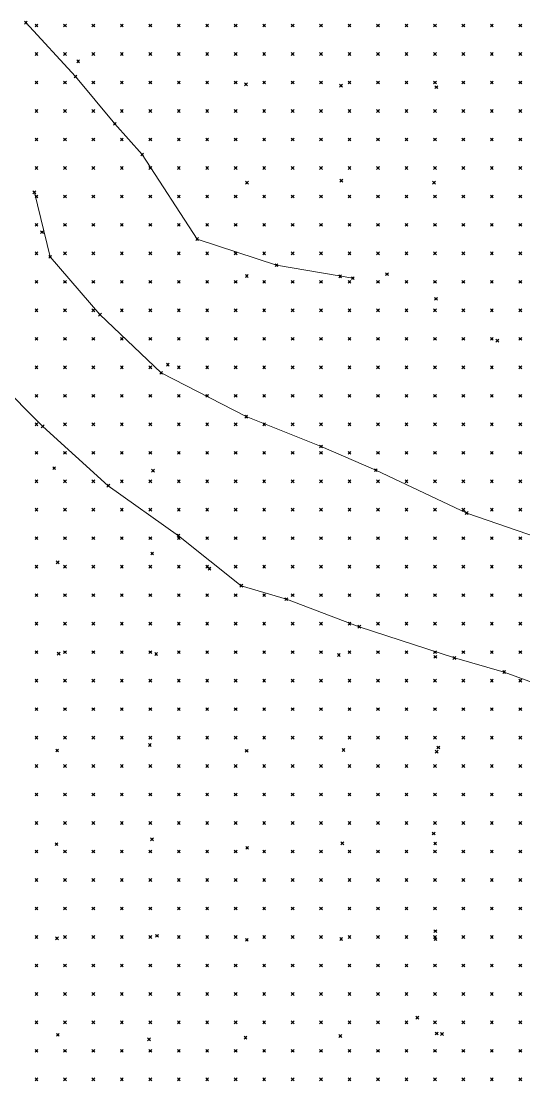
# Model space of a CAD drawing. Header units: metres. Extents: x 441556 to 446409, y 432338 to 461058.
# Drawn here: x 444858.8 to 444911.7, y 440885.4 to 440997 of the extents above; entities that cross this region are included whole.
import ezdxf

# ---------------------------------------------------------------- set-up
doc = ezdxf.new("R2010")
doc.units = ezdxf.units.M
doc.header["$MEASUREMENT"] = 0
doc.header["$PDMODE"] = 35
doc.header["$PDSIZE"] = 0.15
for name, color, linetype, lineweight in [('DTM-BRE-RevN_GRP_TALUZ JOS', 2, 'Continuous', 0), ('DTM-BRE-RevN_GRP_TALUZ SUS', 2, 'Continuous', 0), ('DTM-NOK-RevN_LIDAR_co_lidar', 91, 'Continuous', 0), ('DTM-NOK-RevN_RTK', 32, 'Continuous', 0)]:
    doc.layers.add(name, color=color, linetype=linetype, lineweight=lineweight)

msp = doc.modelspace()

# ---------------------------------------------------------------- linework, layer by layer
at = {"layer": 'DTM-BRE-RevN_GRP_TALUZ JOS'}
for p, q in [((444860.156, 440978.988, 359.864), (444861.812, 440972.201, 362.196)), ((444861.812, 440972.201, 362.196), (444867.063, 440966.115, 365.29)), ((444867.063, 440966.115, 365.29), (444873.514, 440959.991, 368.353)), ((444873.514, 440959.991, 368.353), (444882.474, 440955.371, 371.284)), ((444882.474, 440955.371, 371.284), (444890.363, 440952.23, 373.536)), ((444890.363, 440952.23, 373.536), (444896.132, 440949.739, 373.961)), ((444896.132, 440949.739, 373.961), (444905.71, 440945.215, 378.303)), ((444905.71, 440945.215, 378.303), (444913.187, 440942.658, 379.152))]:
    msp.add_line(p, q, dxfattribs=at)
at = {"layer": 'DTM-BRE-RevN_GRP_TALUZ SUS'}
for p, q in [((444859.255, 440996.864, 364.32), (444864.484, 440991.194, 367.443)), ((444864.484, 440991.194, 367.443), (444868.628, 440986.209, 369.644)), ((444868.628, 440986.209, 369.644), (444871.506, 440982.983, 371.664)), ((444871.506, 440982.983, 371.664), (444877.308, 440974.071, 375.755)), ((444877.308, 440974.071, 375.755), (444885.67, 440971.325, 378.733)), ((444885.67, 440971.325, 378.733), (444893.716, 440969.957, 381.349)), ((444852.936, 440962.496, 374.412), (444861.037, 440954.342, 376.936)), ((444861.037, 440954.342, 376.936), (444867.947, 440948.1, 378.634)), ((444867.947, 440948.1, 378.634), (444875.335, 440942.836, 380.431)), ((444875.335, 440942.836, 380.431), (444881.961, 440937.57, 382.65)), ((444881.961, 440937.57, 382.65), (444886.714, 440936.148, 383.422)), ((444886.714, 440936.148, 383.422), (444894.393, 440933.249, 385.282)), ((444894.393, 440933.249, 385.282), (444904.417, 440929.961, 387.393)), ((444904.417, 440929.961, 387.393), (444909.667, 440928.477, 388.328)), ((444909.667, 440928.477, 388.328), (444919.659, 440924.781, 390.597))]:
    msp.add_line(p, q, dxfattribs=at)
at = {"layer": 'DTM-NOK-RevN_LIDAR_co_lidar'}
for p in [(444860.374, 440996.557, 364.556), (444863.373, 440996.557, 365.744), (444866.373, 440996.557, 367.219), (444869.372, 440996.557, 368.244), (444872.371, 440996.557, 368.729), (444875.371, 440996.557, 369.652), (444878.37, 440996.557, 370.345), (444881.369, 440996.557, 371.323), (444884.369, 440996.557, 371.935), (444887.368, 440996.557, 372.725), (444890.367, 440996.557, 373.929), (444893.367, 440996.557, 374.955), (444896.366, 440996.557, 375.829), (444899.365, 440996.557, 376.744), (444902.365, 440996.557, 377.575), (444905.364, 440996.557, 378.299), (444908.363, 440996.557, 378.937), (444911.363, 440996.557, 379.542), (444860.374, 440993.558, 364.742), (444863.373, 440993.558, 366.369), (444864.776, 440992.785, 367.735), (444866.373, 440993.558, 367.592), (444869.372, 440993.558, 368.488), (444872.371, 440993.558, 369.039), (444875.371, 440993.558, 370.047), (444878.37, 440993.558, 371.088), (444881.369, 440993.558, 371.785), (444884.369, 440993.558, 372.118), (444887.368, 440993.558, 374.17), (444890.367, 440993.558, 374.933), (444893.367, 440993.558, 375.662), (444896.366, 440993.558, 376.535), (444899.365, 440993.558, 377.439), (444902.365, 440993.558, 378.242), (444905.364, 440993.558, 378.968), (444908.363, 440993.558, 379.624), (444911.363, 440993.558, 380.239), (444860.374, 440990.558, 364.721), (444863.373, 440990.558, 366.41), (444866.373, 440990.558, 367.638), (444869.372, 440990.558, 369.006), (444872.371, 440990.558, 369.57), (444875.371, 440990.558, 370.56), (444878.37, 440990.558, 371.666), (444881.369, 440990.558, 372.66), (444884.369, 440990.558, 373.427), (444887.368, 440990.558, 375.092), (444890.367, 440990.558, 375.765), (444893.367, 440990.558, 376.47), (444896.366, 440990.558, 377.33), (444899.365, 440990.558, 378.148), (444902.365, 440990.558, 378.908), (444905.364, 440990.558, 379.6), (444908.363, 440990.558, 380.25), (444911.363, 440990.558, 380.892), (444860.374, 440987.559, 363.43), (444863.373, 440987.559, 365.641), (444866.373, 440987.559, 367.887), (444869.372, 440987.559, 369.661), (444872.371, 440987.559, 370.654), (444875.371, 440987.559, 371.32), (444878.37, 440987.559, 372.309), (444881.369, 440987.559, 373.51), (444884.369, 440987.559, 374.094), (444887.368, 440987.559, 376.02), (444890.367, 440987.559, 376.628), (444893.367, 440987.559, 377.263), (444896.366, 440987.559, 378.079), (444899.365, 440987.559, 378.848), (444902.365, 440987.559, 379.554), (444905.364, 440987.559, 380.199), (444908.363, 440987.559, 380.843), (444911.363, 440987.559, 381.484), (444860.374, 440984.56, 361.285), (444863.373, 440984.56, 364.192), (444866.373, 440984.56, 367.547), (444869.372, 440984.56, 369.881), (444872.371, 440984.56, 371.654), (444875.371, 440984.56, 372.101), (444878.37, 440984.56, 373.013), (444881.369, 440984.56, 374.865), (444884.369, 440984.56, 375.702), (444887.368, 440984.56, 376.878), (444890.367, 440984.56, 377.388), (444893.367, 440984.56, 378.065), (444896.366, 440984.56, 378.833), (444899.365, 440984.56, 379.596), (444902.365, 440984.56, 380.19), (444905.364, 440984.56, 380.7), (444908.363, 440984.56, 381.299), (444911.363, 440984.56, 381.984), (444860.374, 440981.56, 360.383), (444863.373, 440981.56, 363.165), (444866.373, 440981.56, 366.813), (444869.372, 440981.56, 370.321), (444872.371, 440981.56, 372.366), (444875.371, 440981.56, 373.291), (444878.37, 440981.56, 374.606), (444881.369, 440981.56, 376.235), (444884.369, 440981.56, 377.005), (444887.368, 440981.56, 377.512), (444890.367, 440981.56, 378.188), (444893.367, 440981.56, 378.896), (444896.366, 440981.56, 379.585), (444899.365, 440981.56, 380.227), (444902.365, 440981.56, 380.617), (444905.364, 440981.56, 381.011), (444908.363, 440981.56, 381.728), (444911.363, 440981.56, 382.581), (444860.374, 440978.561, 361.16), (444863.373, 440978.561, 362.975), (444866.373, 440978.561, 365.934), (444869.372, 440978.561, 369.411), (444872.371, 440978.561, 372.157), (444875.371, 440978.561, 373.882), (444878.37, 440978.561, 376.024), (444881.369, 440978.561, 376.811), (444884.369, 440978.561, 377.316), (444887.368, 440978.561, 378.08), (444890.367, 440978.561, 378.87), (444893.367, 440978.561, 379.581), (444896.366, 440978.561, 380.218), (444899.365, 440978.561, 380.658), (444902.365, 440978.561, 380.648), (444905.364, 440978.561, 381.024), (444908.363, 440978.561, 382.119), (444911.363, 440978.561, 383.237), (444860.374, 440975.562, 362.246), (444860.966, 440974.8, 361.388), (444863.373, 440975.562, 363.109), (444866.373, 440975.562, 365.574), (444869.372, 440975.562, 368.705), (444872.371, 440975.562, 371.975), (444875.371, 440975.562, 374.191), (444878.37, 440975.562, 376.21), (444881.369, 440975.562, 377.099), (444884.369, 440975.562, 377.781), (444887.368, 440975.562, 378.567), (444890.367, 440975.562, 379.384), (444893.367, 440975.562, 380.15), (444896.366, 440975.562, 380.724), (444899.365, 440975.562, 380.819), (444902.365, 440975.562, 380.29), (444905.364, 440975.562, 380.709), (444908.363, 440975.562, 382.253), (444911.363, 440975.562, 383.707), (444860.374, 440972.562, 363.377), (444863.373, 440972.562, 363.51), (444866.373, 440972.562, 366.007), (444869.372, 440972.562, 369.502), (444872.371, 440972.562, 371.961), (444875.371, 440972.562, 374.34), (444878.37, 440972.562, 375.842), (444881.369, 440972.562, 377.407), (444884.369, 440972.562, 378.237), (444887.368, 440972.562, 378.995), (444890.367, 440972.562, 379.915), (444893.367, 440972.562, 380.698), (444896.366, 440972.562, 381.119), (444899.365, 440972.562, 380.519), (444902.365, 440972.562, 379.757), (444905.364, 440972.562, 380.461), (444908.363, 440972.562, 382.324), (444911.363, 440972.562, 384.048), (444897.318, 440970.369, 381.69), (444860.374, 440969.563, 365.441), (444863.373, 440969.563, 364.689), (444866.373, 440969.563, 365.974), (444869.372, 440969.563, 368.731), (444872.371, 440969.563, 370.785), (444875.371, 440969.563, 373.057), (444878.37, 440969.563, 375.189), (444881.369, 440969.563, 377.016), (444884.369, 440969.563, 378.223), (444887.368, 440969.563, 379.021), (444890.367, 440969.563, 379.986), (444893.367, 440969.563, 380.902), (444896.366, 440969.563, 380.999), (444899.365, 440969.563, 379.797), (444902.365, 440969.563, 379.374), (444905.364, 440969.563, 380.553), (444908.363, 440969.563, 382.422), (444911.363, 440969.563, 384.315), (444860.374, 440966.564, 368.275), (444863.373, 440966.564, 366.828), (444866.373, 440966.564, 365.881), (444869.372, 440966.564, 367.513), (444872.371, 440966.564, 369.763), (444875.371, 440966.564, 371.746), (444878.37, 440966.564, 373.94), (444881.369, 440966.564, 375.72), (444884.369, 440966.564, 377.327), (444887.368, 440966.564, 378.175), (444890.367, 440966.564, 379.222), (444893.367, 440966.564, 380.249), (444896.366, 440966.564, 379.889), (444899.365, 440966.564, 378.914), (444902.365, 440966.564, 379.229), (444905.364, 440966.564, 380.63), (444908.363, 440966.564, 382.358), (444911.363, 440966.564, 384.465), (444860.374, 440963.564, 371.162), (444863.373, 440963.564, 369.252), (444866.373, 440963.564, 367.193), (444869.372, 440963.564, 367.198), (444872.371, 440963.564, 368.562), (444875.371, 440963.564, 370.261), (444878.37, 440963.564, 372.068), (444881.369, 440963.564, 374.134), (444884.369, 440963.564, 375.938), (444887.368, 440963.564, 376.872), (444890.367, 440963.564, 377.997), (444893.367, 440963.564, 378.694), (444896.366, 440963.564, 378.333), (444899.365, 440963.564, 378.181), (444902.365, 440963.564, 379.242), (444905.364, 440963.564, 380.72), (444908.363, 440963.564, 382.51), (444911.363, 440963.564, 384.596), (444860.374, 440960.565, 373.418), (444863.373, 440960.565, 371.506), (444866.373, 440960.565, 369.931), (444869.372, 440960.565, 369.257), (444872.371, 440960.565, 368.585), (444874.212, 440960.849, 368.224), (444875.371, 440960.565, 369.217), (444878.37, 440960.565, 371.484), (444881.369, 440960.565, 372.397), (444884.369, 440960.565, 373.908), (444887.368, 440960.565, 375.347), (444890.367, 440960.565, 376.531), (444893.367, 440960.565, 377.226), (444896.366, 440960.565, 377.229), (444899.365, 440960.565, 377.939), (444902.365, 440960.565, 379.281), (444905.364, 440960.565, 380.763), (444908.363, 440960.565, 382.153), (444911.363, 440960.565, 384.105), (444860.374, 440957.566, 375.018), (444863.373, 440957.566, 373.568), (444866.373, 440957.566, 372.354), (444869.372, 440957.566, 371.723), (444872.371, 440957.566, 370.968), (444875.371, 440957.566, 370.23), (444878.37, 440957.566, 370.211), (444881.369, 440957.566, 370.971), (444884.369, 440957.566, 372.076), (444887.368, 440957.566, 373.943), (444890.367, 440957.566, 375.503), (444893.367, 440957.566, 376.255), (444896.366, 440957.566, 376.707), (444899.365, 440957.566, 377.708), (444902.365, 440957.566, 378.918), (444905.364, 440957.566, 380.226), (444908.363, 440957.566, 381.609), (444911.363, 440957.566, 383.139), (444860.374, 440954.566, 376.439), (444863.373, 440954.566, 375.706), (444866.373, 440954.566, 374.802), (444869.372, 440954.566, 374.008), (444872.371, 440954.566, 373.695), (444875.371, 440954.566, 372.996), (444878.37, 440954.566, 372.459), (444881.369, 440954.566, 371.951), (444884.369, 440954.566, 371.604), (444887.368, 440954.566, 372.958), (444890.367, 440954.566, 374.74), (444893.367, 440954.566, 375.398), (444896.366, 440954.566, 376.338), (444899.365, 440954.566, 377.417), (444902.365, 440954.566, 378.435), (444905.364, 440954.566, 379.32), (444908.363, 440954.566, 380.247), (444911.363, 440954.566, 381.614), (444860.374, 440951.567, 377.423), (444863.373, 440951.567, 377.502), (444866.373, 440951.567, 377.08), (444869.372, 440951.567, 376.601), (444872.371, 440951.567, 375.803), (444875.371, 440951.567, 375.326), (444878.37, 440951.567, 375.266), (444881.369, 440951.567, 374.762), (444884.369, 440951.567, 373.782), (444887.368, 440951.567, 372.972), (444890.367, 440951.567, 373.501), (444893.367, 440951.567, 373.785), (444896.366, 440951.567, 375.658), (444899.365, 440951.567, 376.726), (444902.365, 440951.567, 377.457), (444905.364, 440951.567, 378.29), (444908.363, 440951.567, 379.174), (444911.363, 440951.567, 380.246), (444860.374, 440948.568, 377.818), (444863.373, 440948.568, 378.216), (444866.373, 440948.568, 378.441), (444869.372, 440948.568, 378.341), (444872.371, 440948.568, 377.936), (444875.371, 440948.568, 377.445), (444878.37, 440948.568, 377.292), (444881.369, 440948.568, 376.699), (444884.369, 440948.568, 375.885), (444887.368, 440948.568, 374.841), (444890.367, 440948.568, 375.064), (444893.367, 440948.568, 374.903), (444896.366, 440948.568, 374.868), (444899.365, 440948.568, 375.935), (444902.365, 440948.568, 377.025), (444905.364, 440948.568, 377.954), (444908.363, 440948.568, 378.786), (444911.363, 440948.568, 379.684), (444860.374, 440945.568, 378.082), (444863.373, 440945.568, 378.5), (444866.373, 440945.568, 378.85), (444869.372, 440945.568, 378.993), (444872.371, 440945.568, 378.943), (444875.371, 440945.568, 379.078), (444878.37, 440945.568, 378.81), (444881.369, 440945.568, 378.379), (444884.369, 440945.568, 377.892), (444887.368, 440945.568, 377.863), (444890.367, 440945.568, 377.788), (444893.367, 440945.568, 377.438), (444896.366, 440945.568, 377.242), (444899.365, 440945.568, 377.7), (444902.365, 440945.568, 378.1), (444905.364, 440945.568, 378.33), (444908.363, 440945.568, 378.735), (444911.363, 440945.568, 379.473), (444860.374, 440942.569, 378.463), (444863.373, 440942.569, 378.826), (444866.373, 440942.569, 379.204), (444869.372, 440942.569, 379.56), (444872.371, 440942.569, 380.099), (444875.371, 440942.569, 380.414), (444878.37, 440942.569, 380.419), (444881.369, 440942.569, 380.377), (444884.369, 440942.569, 380.13), (444887.368, 440942.569, 379.806), (444890.367, 440942.569, 379.519), (444893.367, 440942.569, 379.364), (444896.366, 440942.569, 379.237), (444899.365, 440942.569, 379.219), (444902.365, 440942.569, 379.329), (444905.364, 440942.569, 379.245), (444908.363, 440942.569, 379.209), (444911.363, 440942.569, 379.357), (444860.374, 440939.57, 378.545), (444863.373, 440939.57, 378.951), (444866.373, 440939.57, 379.33), (444869.372, 440939.57, 379.784), (444872.371, 440939.57, 381.047), (444875.371, 440939.57, 381.477), (444878.37, 440939.57, 381.647), (444878.616, 440939.362, 381.933), (444881.369, 440939.57, 381.758), (444884.369, 440939.57, 381.618), (444887.368, 440939.57, 381.799), (444890.367, 440939.57, 381.702), (444893.367, 440939.57, 381.496), (444896.366, 440939.57, 381.194), (444899.365, 440939.57, 381.026), (444902.365, 440939.57, 381.058), (444905.364, 440939.57, 381.018), (444908.363, 440939.57, 381.181), (444911.363, 440939.57, 381.264), (444860.374, 440936.57, 378.545), (444863.373, 440936.57, 378.956), (444866.373, 440936.57, 379.408), (444869.372, 440936.57, 380.046), (444872.371, 440936.57, 381.655), (444875.371, 440936.57, 381.827), (444878.37, 440936.57, 381.998), (444881.369, 440936.57, 382.318), (444884.369, 440936.57, 382.808), (444887.368, 440936.57, 383.254), (444890.367, 440936.57, 383.499), (444893.367, 440936.57, 383.631), (444896.366, 440936.57, 383.49), (444899.365, 440936.57, 383.225), (444902.365, 440936.57, 383.049), (444905.364, 440936.57, 382.885), (444908.363, 440936.57, 382.867), (444911.363, 440936.57, 382.937), (444860.374, 440933.571, 378.619), (444863.373, 440933.571, 379.057), (444866.373, 440933.571, 379.485), (444869.372, 440933.571, 380.081), (444872.371, 440933.571, 381.687), (444875.371, 440933.571, 381.882), (444878.37, 440933.571, 382.048), (444881.369, 440933.571, 382.492), (444884.369, 440933.571, 383.131), (444887.368, 440933.571, 383.713), (444890.367, 440933.571, 384.263), (444893.367, 440933.571, 384.751), (444896.366, 440933.571, 385.082), (444899.365, 440933.571, 385.396), (444902.365, 440933.571, 385.432), (444905.364, 440933.571, 385.3), (444908.363, 440933.571, 385.146), (444911.363, 440933.571, 384.898), (444860.374, 440930.572, 378.604), (444863.373, 440930.572, 379.048), (444866.373, 440930.572, 379.504), (444869.372, 440930.572, 380.118), (444872.371, 440930.572, 381.521), (444875.371, 440930.572, 381.99), (444878.37, 440930.572, 382.189), (444881.369, 440930.572, 382.66), (444884.369, 440930.572, 383.189), (444887.368, 440930.572, 383.841), (444890.367, 440930.572, 384.392), (444893.367, 440930.572, 384.977), (444896.366, 440930.572, 385.558), (444899.365, 440930.572, 386.095), (444902.365, 440930.572, 386.654), (444905.364, 440930.572, 387.081), (444908.363, 440930.572, 387.238), (444911.363, 440930.572, 387.181), (444860.374, 440927.572, 378.587), (444863.373, 440927.572, 379.028), (444866.373, 440927.572, 379.44), (444869.372, 440927.572, 380.074), (444872.371, 440927.572, 381.581), (444875.371, 440927.572, 382.084), (444878.37, 440927.572, 382.303), (444881.369, 440927.572, 382.733), (444884.369, 440927.572, 383.297), (444887.368, 440927.572, 383.903), (444890.367, 440927.572, 384.511), (444893.367, 440927.572, 385.063), (444896.366, 440927.572, 385.631), (444899.365, 440927.572, 386.224), (444902.365, 440927.572, 387.089), (444905.364, 440927.572, 387.669), (444908.363, 440927.572, 388.073), (444911.363, 440927.572, 388.485), (444860.374, 440924.573, 378.634), (444863.373, 440924.573, 379.047), (444866.373, 440924.573, 379.406), (444869.372, 440924.573, 380.032), (444872.371, 440924.573, 381.521), (444875.371, 440924.573, 382.093), (444878.37, 440924.573, 382.3), (444881.369, 440924.573, 382.759), (444884.369, 440924.573, 383.355), (444887.368, 440924.573, 383.919), (444890.367, 440924.573, 384.537), (444893.367, 440924.573, 385.097), (444896.366, 440924.573, 385.617), (444899.365, 440924.573, 386.222), (444902.365, 440924.573, 387.27), (444905.364, 440924.573, 387.899), (444908.363, 440924.573, 388.303), (444911.363, 440924.573, 388.813), (444860.374, 440921.574, 378.709), (444863.373, 440921.574, 379.087), (444866.373, 440921.574, 379.416), (444869.372, 440921.574, 380.123), (444872.371, 440921.574, 381.679), (444875.371, 440921.574, 382.089), (444878.37, 440921.574, 382.301), (444881.369, 440921.574, 382.755), (444884.369, 440921.574, 383.295), (444887.368, 440921.574, 383.888), (444890.367, 440921.574, 384.48), (444893.367, 440921.574, 385.083), (444896.366, 440921.574, 385.602), (444899.365, 440921.574, 386.174), (444902.365, 440921.574, 387.307), (444905.364, 440921.574, 387.977), (444908.363, 440921.574, 388.364), (444911.363, 440921.574, 388.865), (444860.374, 440918.574, 378.696), (444863.373, 440918.574, 379.111), (444866.373, 440918.574, 379.436), (444869.372, 440918.574, 380.148), (444872.371, 440918.574, 381.711), (444875.371, 440918.574, 382.077), (444878.37, 440918.574, 382.274), (444881.369, 440918.574, 382.678), (444884.369, 440918.574, 383.219), (444887.368, 440918.574, 383.854), (444890.367, 440918.574, 384.487), (444893.367, 440918.574, 385.072), (444896.366, 440918.574, 385.517), (444899.365, 440918.574, 386.028), (444902.365, 440918.574, 387.238), (444905.364, 440918.574, 387.927), (444908.363, 440918.574, 388.327), (444911.363, 440918.574, 388.856), (444860.374, 440915.575, 378.686), (444863.373, 440915.575, 379.104), (444866.373, 440915.575, 379.464), (444869.372, 440915.575, 380.07), (444872.371, 440915.575, 381.481), (444875.371, 440915.575, 382.06), (444878.37, 440915.575, 382.233), (444881.369, 440915.575, 382.641), (444884.369, 440915.575, 383.206), (444887.368, 440915.575, 383.826), (444890.367, 440915.575, 384.457), (444893.367, 440915.575, 385.006), (444896.366, 440915.575, 385.41), (444899.365, 440915.575, 385.954), (444902.365, 440915.575, 387.168), (444905.364, 440915.575, 387.85), (444908.363, 440915.575, 388.25), (444911.363, 440915.575, 388.781), (444860.374, 440912.575, 378.747), (444863.373, 440912.575, 379.122), (444866.373, 440912.575, 379.47), (444869.372, 440912.575, 380.004), (444872.371, 440912.575, 381.386), (444875.371, 440912.575, 382.105), (444878.37, 440912.575, 382.245), (444881.369, 440912.575, 382.666), (444884.369, 440912.575, 383.212), (444887.368, 440912.575, 383.796), (444890.367, 440912.575, 384.37), (444893.367, 440912.575, 384.916), (444896.366, 440912.575, 385.333), (444899.365, 440912.575, 385.968), (444902.365, 440912.575, 387.105), (444905.364, 440912.575, 387.753), (444908.363, 440912.575, 388.143), (444911.363, 440912.575, 388.669), (444860.374, 440909.576, 378.762), (444863.373, 440909.576, 379.154), (444866.373, 440909.576, 379.465), (444869.372, 440909.576, 380.021), (444872.371, 440909.576, 381.52), (444875.371, 440909.576, 382.207), (444878.37, 440909.576, 382.309), (444881.369, 440909.576, 382.674), (444884.369, 440909.576, 383.198), (444887.368, 440909.576, 383.764), (444890.367, 440909.576, 384.314), (444893.367, 440909.576, 384.872), (444896.366, 440909.576, 385.285), (444899.365, 440909.576, 385.84), (444902.365, 440909.576, 386.97), (444905.364, 440909.576, 387.65), (444908.363, 440909.576, 388.046), (444911.363, 440909.576, 388.568), (444860.374, 440906.577, 378.739), (444863.373, 440906.577, 379.159), (444866.373, 440906.577, 379.476), (444869.372, 440906.577, 380.077), (444872.371, 440906.577, 381.709), (444875.371, 440906.577, 382.29), (444878.37, 440906.577, 382.364), (444881.369, 440906.577, 382.66), (444884.369, 440906.577, 383.151), (444887.368, 440906.577, 383.71), (444890.367, 440906.577, 384.253), (444893.367, 440906.577, 384.796), (444896.366, 440906.577, 385.181), (444899.365, 440906.577, 385.681), (444902.365, 440906.577, 386.834), (444905.364, 440906.577, 387.558), (444908.363, 440906.577, 387.97), (444911.363, 440906.577, 388.477), (444860.374, 440903.577, 378.752), (444863.373, 440903.577, 379.164), (444866.373, 440903.577, 379.517), (444869.372, 440903.577, 380.146), (444872.371, 440903.577, 381.753), (444875.371, 440903.577, 382.29), (444878.37, 440903.577, 382.335), (444881.369, 440903.577, 382.607), (444884.369, 440903.577, 383.068), (444887.368, 440903.577, 383.626), (444890.367, 440903.577, 384.165), (444893.367, 440903.577, 384.659), (444896.366, 440903.577, 384.976), (444899.365, 440903.577, 385.619), (444902.365, 440903.577, 386.76), (444905.364, 440903.577, 387.446), (444908.363, 440903.577, 387.857), (444911.363, 440903.577, 388.355), (444860.374, 440900.578, 378.722), (444863.373, 440900.578, 379.138), (444866.373, 440900.578, 379.549), (444869.372, 440900.578, 380.155), (444872.371, 440900.578, 381.431), (444875.371, 440900.578, 382.177), (444878.37, 440900.578, 382.239), (444881.369, 440900.578, 382.53), (444884.369, 440900.578, 383), (444887.368, 440900.578, 383.528), (444890.367, 440900.578, 384.074), (444893.367, 440900.578, 384.57), (444896.366, 440900.578, 384.831), (444899.365, 440900.578, 385.487), (444902.365, 440900.578, 386.655), (444905.364, 440900.578, 387.337), (444908.363, 440900.578, 387.744), (444911.363, 440900.578, 388.242), (444860.374, 440897.579, 378.694), (444863.373, 440897.579, 379.094), (444866.373, 440897.579, 379.396), (444869.372, 440897.579, 379.786), (444872.371, 440897.579, 380.946), (444875.371, 440897.579, 382.044), (444878.37, 440897.579, 382.168), (444881.369, 440897.579, 382.46), (444884.369, 440897.579, 382.928), (444887.368, 440897.579, 383.436), (444890.367, 440897.579, 383.98), (444893.367, 440897.579, 384.485), (444896.366, 440897.579, 384.696), (444899.365, 440897.579, 385.439), (444902.365, 440897.579, 386.601), (444905.364, 440897.579, 387.245), (444908.363, 440897.579, 387.645), (444911.363, 440897.579, 388.13), (444860.374, 440894.579, 378.647), (444863.373, 440894.579, 379.051), (444866.373, 440894.579, 379.349), (444869.372, 440894.579, 379.687), (444872.371, 440894.579, 380.709), (444875.371, 440894.579, 381.955), (444878.37, 440894.579, 382.13), (444881.369, 440894.579, 382.389), (444884.369, 440894.579, 382.808), (444887.368, 440894.579, 383.354), (444890.367, 440894.579, 383.891), (444893.367, 440894.579, 384.381), (444896.366, 440894.579, 384.625), (444899.365, 440894.579, 385.303), (444902.365, 440894.579, 386.462), (444905.364, 440894.579, 387.137), (444908.363, 440894.579, 387.529), (444911.363, 440894.579, 388.008), (444860.374, 440891.58, 378.685), (444863.373, 440891.58, 379.062), (444866.373, 440891.58, 379.308), (444869.372, 440891.58, 379.592), (444872.371, 440891.58, 380.534), (444875.371, 440891.58, 381.924), (444878.37, 440891.58, 382.046), (444881.369, 440891.58, 382.316), (444884.369, 440891.58, 382.722), (444887.368, 440891.58, 383.281), (444890.367, 440891.58, 383.824), (444893.367, 440891.58, 384.285), (444896.366, 440891.58, 384.563), (444899.365, 440891.58, 385.27), (444902.365, 440891.58, 386.406), (444905.364, 440891.58, 387.065), (444908.363, 440891.58, 387.439), (444911.363, 440891.58, 387.898), (444860.374, 440888.581, 378.658), (444863.373, 440888.581, 379.068), (444866.373, 440888.581, 379.335), (444869.372, 440888.581, 379.641), (444872.371, 440888.581, 380.691), (444875.371, 440888.581, 381.977), (444878.37, 440888.581, 382.081), (444881.369, 440888.581, 382.321), (444884.369, 440888.581, 382.759), (444887.368, 440888.581, 383.259), (444890.367, 440888.581, 383.78), (444893.367, 440888.581, 384.252), (444896.366, 440888.581, 384.552), (444899.365, 440888.581, 385.149), (444902.365, 440888.581, 386.318), (444905.364, 440888.581, 387.01), (444908.363, 440888.581, 387.373), (444911.363, 440888.581, 387.786), (444860.374, 440885.581, 378.633), (444863.373, 440885.581, 379.015), (444866.373, 440885.581, 379.321), (444869.372, 440885.581, 379.661), (444872.371, 440885.581, 380.446), (444875.371, 440885.581, 381.769), (444878.37, 440885.581, 382.049), (444881.369, 440885.581, 382.281), (444884.369, 440885.581, 382.714), (444887.368, 440885.581, 383.213), (444890.367, 440885.581, 383.747), (444893.367, 440885.581, 384.26), (444896.366, 440885.581, 384.54), (444899.365, 440885.581, 385.161), (444902.365, 440885.581, 386.318), (444905.364, 440885.581, 386.96), (444908.363, 440885.581, 387.302), (444911.363, 440885.581, 387.708)]:
    msp.add_point(p, dxfattribs=at)
at = {"layer": 'DTM-NOK-RevN_RTK'}
for p in [(444859.255, 440996.864, 364.32), (444864.484, 440991.194, 367.443), (444882.448, 440990.374, 372.77), (444892.47, 440990.226, 376.461), (444902.522, 440990.065, 379.22), (444868.628, 440986.209, 369.644), (444871.506, 440982.983, 371.664), (444882.553, 440980.004, 376.984), (444892.5, 440980.224, 379.22), (444902.273, 440980.015, 380.916), (444860.156, 440978.988, 359.864), (444877.308, 440974.071, 375.755), (444861.812, 440972.201, 362.196), (444885.67, 440971.325, 378.733), (444882.54, 440970.185, 378.211), (444892.376, 440970.149, 380.999), (444893.716, 440969.957, 381.349), (444902.476, 440967.783, 379.093), (444867.063, 440966.115, 365.29), (444908.948, 440963.379, 383.266), (444873.514, 440959.991, 368.353), (444882.474, 440955.371, 371.284), (444861.037, 440954.342, 376.936), (444890.363, 440952.23, 373.536), (444862.244, 440949.942, 378.039), (444872.661, 440949.673, 377.432), (444896.132, 440949.739, 373.961), (444867.947, 440948.1, 378.634), (444905.71, 440945.215, 378.303), (444875.335, 440942.836, 380.431), (444872.566, 440940.956, 380.386), (444862.607, 440940.021, 378.924), (444881.961, 440937.57, 382.65), (444886.714, 440936.148, 383.422), (444894.393, 440933.249, 385.282), (444862.711, 440930.42, 379.243), (444872.983, 440930.368, 382.21), (444892.242, 440930.28, 384.898), (444902.403, 440930.076, 387.117), (444904.417, 440929.961, 387.393), (444909.667, 440928.477, 388.328), (444862.549, 440920.214, 379.252), (444872.323, 440920.785, 382.024), (444882.517, 440920.185, 383.136), (444892.736, 440920.276, 385.184), (444902.553, 440920.086, 387.737), (444902.723, 440920.533, 387.79), (444902.229, 440911.467, 387.436), (444862.486, 440910.355, 379.286), (444872.554, 440910.867, 381.516), (444892.598, 440910.444, 384.95), (444902.385, 440910.419, 387.436), (444882.572, 440909.957, 383.056), (444902.415, 440901.191, 387.083), (444862.533, 440900.432, 379.284), (444873.08, 440900.705, 381.764), (444882.546, 440900.274, 382.855), (444892.488, 440900.364, 384.637), (444902.419, 440900.339, 387.045), (444900.512, 440892.076, 385.588), (444862.626, 440890.267, 379.213), (444882.408, 440889.977, 382.616), (444892.401, 440890.146, 384.286), (444902.556, 440890.413, 386.85), (444903.11, 440890.366, 386.917), (444872.242, 440889.792, 380.588)]:
    msp.add_point(p, dxfattribs=at)

doc.saveas('drawing.dxf')
